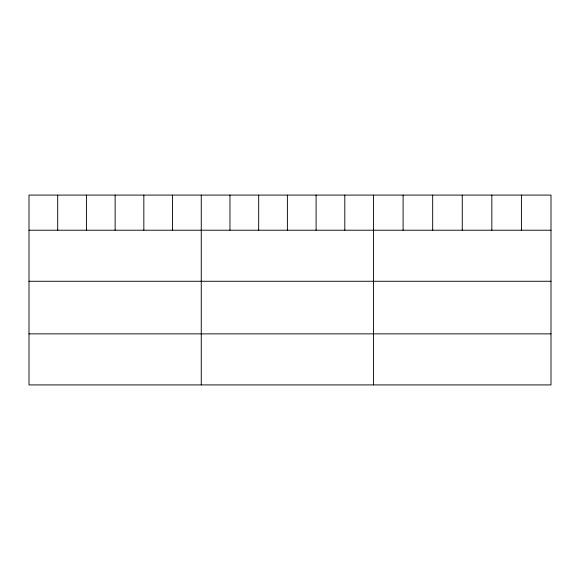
<?xml version="1.0" encoding="UTF-8"?>
<svg xmlns="http://www.w3.org/2000/svg" width="580" height="580" viewBox="0 0 580 580"><rect width="100%" height="100%" fill="white"/><g stroke="black" fill="none" stroke-linecap="round" stroke-linejoin="round"><path stroke-width="0.87" d="M551 230.216L551 384.917L29 384.917L29 195.083L551 195.083L551 230.216L29 230.216M29 281.264L551 281.264M29 333.863L551 333.863M521.42 195.083L521.42 230.216M491.84 195.083L491.84 230.216M462.26 195.083L462.26 230.216M432.68 195.083L432.68 230.216M403.1 195.083L403.1 230.216M373.52 195.083L373.52 384.917M344.81 195.083L344.81 230.216M316.1 195.083L316.1 230.216M287.39 195.083L287.39 230.216M258.68 195.083L258.68 230.216M229.97 195.083L229.97 230.216M201.26 195.083L201.26 384.917M172.55 195.083L172.55 230.216M143.84 195.083L143.84 230.216M115.13 195.083L115.13 230.216M86.42 195.083L86.42 230.216M57.71 195.083L57.71 230.216"/></g></svg>
